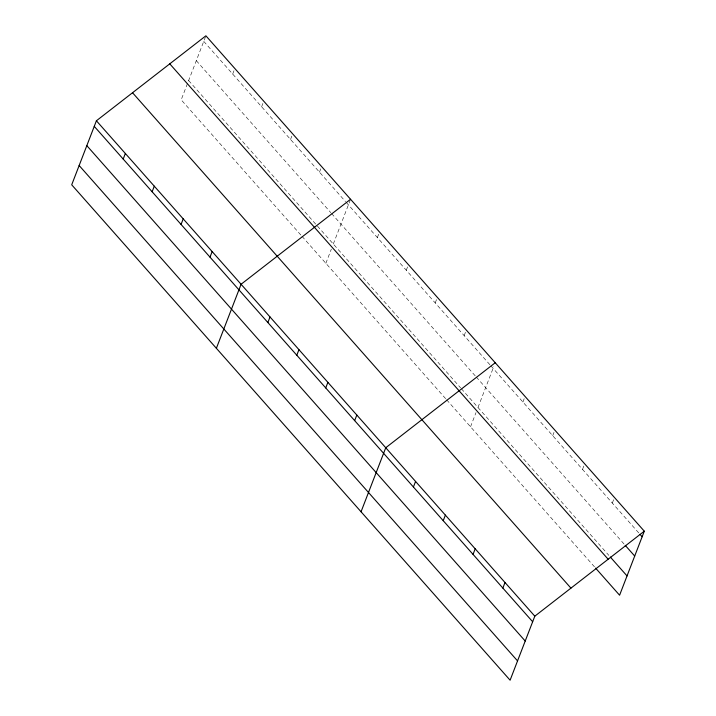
<?xml version="1.0" encoding="UTF-8"?>
<svg xmlns="http://www.w3.org/2000/svg" width="716" height="716" viewBox="0 0 716 716"><rect width="100%" height="100%" fill="white"/><g stroke="black" fill="none" stroke-linecap="round" stroke-linejoin="round"><path stroke-width="0.54" stroke-dasharray="3.58 2.69" d="M205.537 36.731L181.193 99.819L301.266 235.51M232.682 74.061L234.83 68.494M261.617 106.765L263.765 101.189M290.544 139.459L292.692 133.892M319.479 172.153L321.627 166.586M325.861 263.3L331.347 249.087M333.307 244.013L350.205 200.212M377.35 237.542L379.498 231.975M406.285 270.236L408.433 264.669M435.221 302.94L437.369 297.364M464.156 335.634L466.304 330.067M470.537 426.781L476.015 412.568M477.975 407.494L493.807 366.476M522.904 402.016L525.052 396.449M552.716 435.704L554.864 430.137M582.52 469.392L584.668 463.816M612.332 503.08L614.48 497.504M203.747 41.367L345.524 201.581M346.249 202.395L490.2 365.062M490.916 365.876L639.236 533.474M196.3 60.654L330.846 212.697M331.571 213.511L475.522 376.177M476.238 376.992L624.522 544.545M188.63 80.532L460.621 387.875M461.337 388.69L608.86 555.383M301.991 236.325L445.943 398.991M446.659 399.805L594.871 567.278"/><path stroke-width="1.07" d="M96.409 120.78L71.707 184.809L510.105 680.2L534.807 616.181L644.293 531.191L205.895 35.8L96.409 120.78L534.807 616.181M123.197 159.05L125.345 153.484M152.132 191.745L154.28 186.178M181.067 224.439L183.215 218.872M210.003 257.134L212.151 251.567M216.375 348.289L241.086 284.261L350.563 199.281M267.865 322.531L270.013 316.955M296.8 355.226L298.948 349.659M325.735 387.92L327.883 382.353M354.671 420.614L356.819 415.047M361.052 511.77L385.754 447.742L495.239 362.761M413.418 486.996L415.566 481.429M443.231 520.684L445.379 515.117M473.043 554.372L475.191 548.805M502.856 588.06L505.004 582.493M644.293 531.191L619.591 595.22L595.596 568.101M639.961 534.297L642.145 536.758M625.247 545.368L634.707 556.055M610.309 557.03L627.037 575.924M169.764 63.84L608.161 559.241M132.541 92.74L570.938 588.131M94.261 126.356L532.659 621.748M86.815 145.643L525.222 641.035M79.145 165.512L517.552 660.913"/></g></svg>
